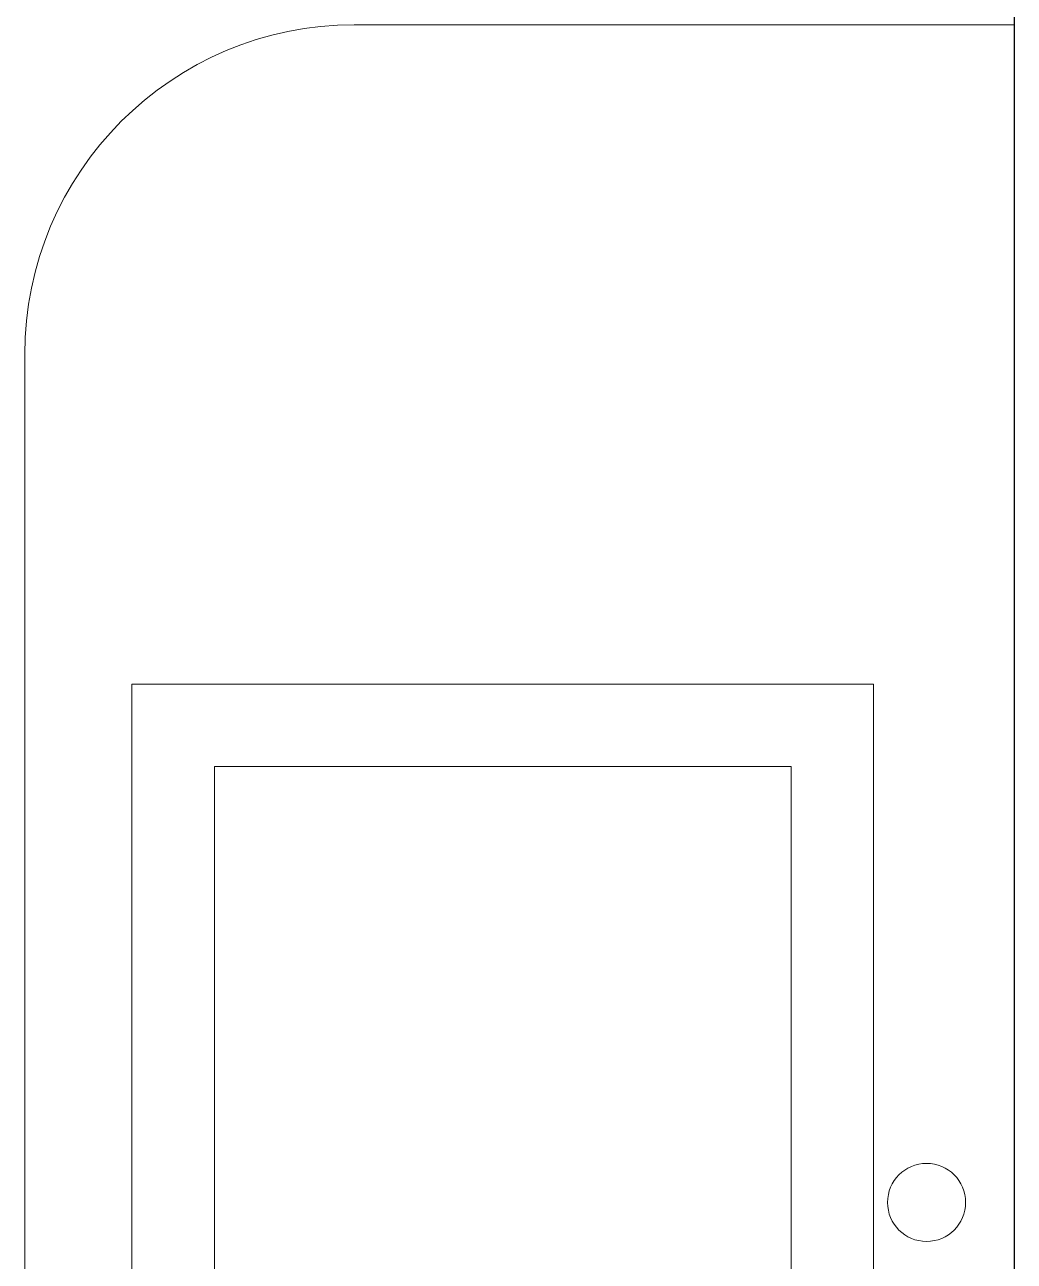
# Model space of a CAD drawing. Header units: metres. Extents: x -44 to 358, y -246 to 48.
# Drawn here: x 32.242 to 32.843, y -66.345 to -65.595 of the extents above; entities that cross this region are included whole.
import ezdxf

# ---------------------------------------------------------------- set-up
doc = ezdxf.new("R2010")
doc.units = ezdxf.units.M
doc.header["$LTSCALE"] = 0.3
doc.layers.add('1', color=1, linetype='Continuous')
doc.layers.add('A-WALL', color=7, linetype='Continuous', lineweight=30)
doc.layers.add('baños', color=141, linetype='Continuous', lineweight=0)

# ---------------------------------------------------------------- blocks, each defined once
blk = doc.blocks.new('A$C8d867532')
at = {"layer": 'baños'}
for points in [[(0.07434, 0.8), (0.52434, 0.8), (0.52434, 0), (0.07434, 0)], [(0.12434, 0.75), (0.47434, 0.75), (0.47434, 0.05), (0.12434, 0.05)]]:
    blk.add_lwpolyline(points, close=True, dxfattribs=at)
at = {"layer": 'baños', "linetype": 'Continuous'}
blk.add_circle((0.04219, 0.4857), 0.02368, dxfattribs=at)
at = {"layer": 'baños', "linetype": 'Continuous', "flags": 8}
for tag, p in [('MODELNUMBER', (0.18867, 0.40004, -0.00001)), ('TRADENAME', (0.18871, 0.40004, -0.00001)), ('PRODUCT', (0.18875, 0.40004, -0.00001)), ('MATERIAL', (0.18879, 0.40004, -0.00001))]:
    blk.add_attdef(tag, p, '', height=0.0000254, rotation=270.00008, dxfattribs=at)
at = {"layer": 'baños', "linetype": 'Continuous'}
for tag, p in [('MATERIAL', (0.299, 0.39987)), ('PRODUCT', (0.29904, 0.39987)), ('TRADENAME', (0.29909, 0.39987)), ('MODELNUMBER', (0.29913, 0.39987))]:
    blk.add_attdef(tag, p, '', height=0.0000254, rotation=90.00008, dxfattribs=at)

msp = doc.modelspace()

# ---------------------------------------------------------------- linework, layer by layer
at = {"layer": 'A-WALL', "color": 7, "true_color": 0xffffff}
msp.add_line((32.842585, -65.3154286), (32.842585, -67.5004286), dxfattribs=at)
at = {"layer": 'baños', "color": 7, "true_color": 0xffffff}
for p, q in [((32.4421289, -65.5954286), (32.8421289, -65.5954286)), ((32.2421289, -65.7954286), (32.2421289, -66.9954286))]:
    msp.add_line(p, q, dxfattribs=at)
msp.add_arc((32.4421289, -65.7954286), 0.2, 90, 180, dxfattribs=at)

# ---------------------------------------------------------------- block references
at = {"layer": '1', "color": 7, "true_color": 0xffffff, "xscale": -1}
msp.add_blockref('A$C8d867532', (32.8315598, -66.7954297), dxfattribs=at)

doc.saveas('drawing.dxf')
